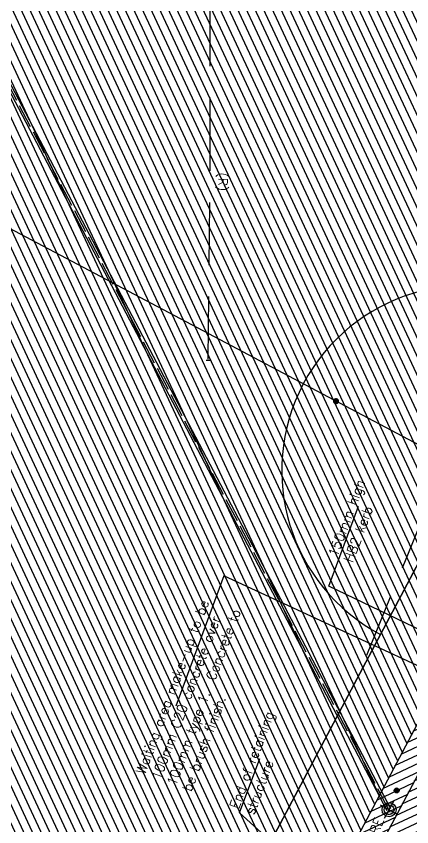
# Model space of a CAD drawing. Header units: millimetres. Extents: x 521005098 to 521837086, y 174609906 to 175681253.
# Drawn here: x 521425923 to 521441915, y 174689188 to 174721978 of the extents above; entities that cross this region are included whole.
import ezdxf
from ezdxf.enums import TextEntityAlignment as Align

# ---------------------------------------------------------------- set-up
doc = ezdxf.new("R2010")
doc.units = ezdxf.units.MM
doc.header["$LTSCALE"] = 200
doc.linetypes.add('layout$0$ACAD_ISO02W100', pattern=[15, 12, -3])
doc.linetypes.add('layout$0$DASHED', pattern=[19.05, 12.7, -6.35])
for name, color, linetype in [('Gt Hatch', 8, 'Continuous'), ('layout$0$46', 1, 'Continuous'), ('layout$0$5-A-Side', 1, 'Continuous'), ('layout$0$ED-STORM', 3, 'Continuous'), ('layout$0$GT Path', 3, 'Continuous'), ('layout$0$GT0-35TXT', 3, 'Continuous'), ('layout$0$HOCKEY', 7, 'Continuous'), ('layout$0$Kerb', 7, 'Continuous'), ('layout$0$survey$0$SERVICE', 8, 'Continuous')]:
    doc.layers.add(name, color=color, linetype=linetype)
doc.layers.add('layout$0$Fenceline', color=7, linetype='Continuous', lineweight=13)
doc.styles.add('layout$0$GT1TO200', font='romans.shx', dxfattribs={"width": 0.95, "height": 400})
doc.styles.add('layout$0$GTANYHEIGHT', font='romans.shx', dxfattribs={"width": 0.95})
doc.styles.add('layout$0$ROMANS', font='Romans.shx')
doc.dimstyles.new('layout$0$NOTEARROW', dxfattribs={"dimscale": 250, "dimtxt": 2, "dimasz": 3, "dimexe": 1, "dimexo": 1, "dimgap": 1, "dimtad": 2, "dimtih": 1, "dimtoh": 1, "dimdec": 4, "dimzin": 0, "dimdsep": 46, "dimtxsty": 'layout$0$GTANYHEIGHT', "dimcen": 3.5, "dimclrd": 7, "dimclre": 7, "dimclrt": 3, "dimadec": 0, "dimazin": 0, "dimtfac": 1, "dimtdec": 4, "dimtofl": 0, "dimtmove": 0, "dimatfit": 3, "dimfxl": 1, "dimtolj": 1, "dimtzin": 0, "dimarcsym": 0})

# ---------------------------------------------------------------- blocks, each defined once
blk = doc.blocks.new('layout$0$RP200')
at = {"linetype": 'Continuous'}
h = blk.add_hatch(color=7, dxfattribs=at)
h.paths.add_polyline_path([(-203, 0, 0.315299), (-69, -190, 0.087489), (0, -203), (0, 0)])
h.paths.add_polyline_path([(69, 190, 0.087489), (0, 202), (0, 0), (202, 0, 0.315299)])
at = {"color": 7, "linetype": 'Continuous'}
for p, q in [((0, 405), (0, -405)), ((405, 0), (-405, 0))]:
    blk.add_line(p, q, dxfattribs=at)
at = {"color": 8, "linetype": 'Continuous'}
blk.add_circle((0, 0), 284, dxfattribs=at)
at = {"color": 3, "linetype": 'Continuous'}
blk.add_circle((0, 0), 202, dxfattribs=at)
blk = doc.blocks.new('layout')
at = {"layer": 'layout$0$GT0-35TXT', "ltscale": 0.4}
h = blk.add_hatch(dxfattribs=at)
h.set_pattern_fill('ANSI31', color=8, scale=100, angle=90, style=0)
h.set_pattern_definition([(205, (21665.14, 133126.97), (134.1812981, -287.75272238), [])])
h.paths.add_polyline_path([(521440154.1, 174687529.2), (521446451.5, 174699435), (521449456.8, 174697815.8), (521443158.9, 174685938.1)])
at = {"layer": 'layout$0$survey$0$SERVICE', "linetype": 'Continuous'}
h = blk.add_hatch(color=256, dxfattribs=at)
edge = h.paths.add_edge_path()
edge.add_arc((521441303.4, 174690658.4), 100, 0, 360)
at = {"layer": 'layout$0$46', "color": 6, "linetype": 'Continuous', "ltscale": 0.4}
for p, q in [((521440920.8, 174689834), (521398526.4, 174770694.1)), ((521441062.5, 174689908.3), (521398668.1, 174770768.4))]:
    blk.add_line(p, q, dxfattribs=at)
at = {"layer": 'layout$0$46', "color": 30, "linetype": 'layout$0$ACAD_ISO02W100', "ltscale": 0.4}
blk.add_line((521440991.6, 174689871.1), (521398597.3, 174770731.3), dxfattribs=at)
at = {"layer": 'layout$0$5-A-Side', "color": 7, "const_width": 125}
blk.add_lwpolyline([(521438908, 174706375.8, -1), (521438797.5, 174706434.3, -1)], format="xyb", close=True, dxfattribs=at)
at = {"layer": 'layout$0$5-A-Side', "color": 7}
blk.add_arc((521444157, 174703596.4), 7500, 62.11325, 242.08269, dxfattribs=at)
at = {"layer": 'layout$0$ED-STORM', "linetype": 'layout$0$DASHED'}
for points in [[(521433687.3, 174708097.8), (521433763.4, 174716152.3), (521433762.9, 174729671.7), (521433859.4, 174744859.8), (521433836.5, 174755885)], [(521440094.4, 174696133.5), (521443323.8, 174704023.5), (521447653.4, 174714697.1), (521451623.2, 174724388.1), (521455892.1, 174734851.4), (521460407.7, 174746003.4), (521461180.4, 174747855.4)]]:
    blk.add_lwpolyline(points, dxfattribs=at)
at = {"layer": 'layout$0$ED-STORM'}
blk.add_lwpolyline([(521433601.3, 174708069.8), (521433776.1, 174708059.9)], dxfattribs=at)
at = {"layer": 'layout$0$Fenceline'}
blk.add_line((521471427, 174746548.3), (521423957, 174656900.8), dxfattribs=at)
at = {"layer": 'layout$0$GT Path', "color": 7, "ltscale": 0.4}
blk.add_lwpolyline([(521440170.6, 174687520.3), (521446468, 174699426.2), (521449473.3, 174697806.9), (521443175.4, 174685929.2)], close=True, dxfattribs=at)
at = {"layer": 'layout$0$HOCKEY'}
for p, q in [((521395674.6, 174729268.7), (521444157, 174703596.4)), ((521422761.8, 174663191.4), (521444157, 174703596.4)), ((521444157, 174703596.4), (521425064.2, 174667539.4)), ((521444157, 174703596.4), (521429570.7, 174676049.9)), ((521444157, 174703596.4), (521433422, 174683323.2))]:
    blk.add_line(p, q, dxfattribs=at)
at = {"layer": 'layout$0$Kerb'}
blk.add_lwpolyline([(521415822.4, 174773728.9), (521469607.3, 174745248.8), (521424009.2, 174659136.2), (521370224.2, 174687616.4)], close=True, dxfattribs=at)
at = {"layer": 'layout$0$survey$0$SERVICE', "linetype": 'Continuous'}
blk.add_circle((521441303.4, 174690658.4), 100, dxfattribs=at)
at = {"layer": 'layout$0$46', "color": 6, "ltscale": 0.4, "rotation": 61.24273223335693}
blk.add_blockref('layout$0$RP200', (521440995.9, 174689879), dxfattribs=at)
at = {"layer": 'layout$0$ED-STORM', "linetype": 'Continuous', "style": 'layout$0$ROMANS'}
blk.add_text('(R)', height=360, rotation=268.02581, dxfattribs=at).set_placement((521434005.2, 174715665.8), align=Align.BOTTOM_LEFT)
at = {"layer": 'layout$0$GT0-35TXT', "char_height": 400, "attachment_point": 1, "rotation": 69.57696, "style": 'layout$0$GT1TO200'}
for s, insert, width in [('150mm high HB2 kerb', (521438523.2, 174700212.9), 4442.521), ('Waiting area make-up to be 100mm C20 concrete over 100mm type 1.  Concrete to be brush finish.', (521430748.2, 174691420.6), 8400.667), ('End of retaining structure', (521434533.8, 174690015.7), 5934.782), ('RE', (521440192.3, 174688987.4), 3992.718)]:
    blk.add_mtext(s, dxfattribs=dict(at, insert=insert, width=width))
at = {"layer": 'layout$0$GT0-35TXT'}
for points in [[(521447811.4, 174694470), (521438562.5, 174698920.7), (521439757, 174702151.9)], [(521444548.2, 174694590.5), (521434314, 174699337.2), (521432378.6, 174694070.4)], [(521439214.3, 174685894.2), (521434948, 174689753.6), (521435767.6, 174691954.6)]]:
    blk.add_leader(points, dimstyle='layout$0$NOTEARROW', dxfattribs=at)

msp = doc.modelspace()

# ---------------------------------------------------------------- hatches: boundary and pattern name
at = {"layer": 'Gt Hatch'}
h = msp.add_hatch(dxfattribs=at)
h.set_pattern_fill('ANSI31', color=8, scale=100, angle=90, style=0)
h.set_pattern_definition([(205, (0, 0), (134.1812981, -287.75272238), [])])
h.paths.add_polyline_path([(521370224.23877, 174687616.36338), (521415822.36999, 174773728.87136), (521469607.33751, 174745248.75779), (521424009.20629, 174659136.24982)], flags=16)
h.paths.add_polyline_path([(521368404.56748, 174686316.82639), (521415874.54316, 174775964.33058), (521471427.0088, 174746548.29478), (521423957.03311, 174656900.79059)])
h = msp.add_hatch(dxfattribs=at)
h.set_pattern_fill('ANSI31', color=80, scale=100, style=0)
h.set_pattern_definition([(115, (0, 0), (-287.75272238, -134.1812981), [])])
h.paths.add_polyline_path([(521370224.23877, 174687616.36338), (521415822.36999, 174773728.87136), (521469607.33751, 174745248.75779), (521424009.20629, 174659136.24982)])

# ---------------------------------------------------------------- block references
msp.add_blockref('layout', (0, 0))

doc.saveas('drawing.dxf')
